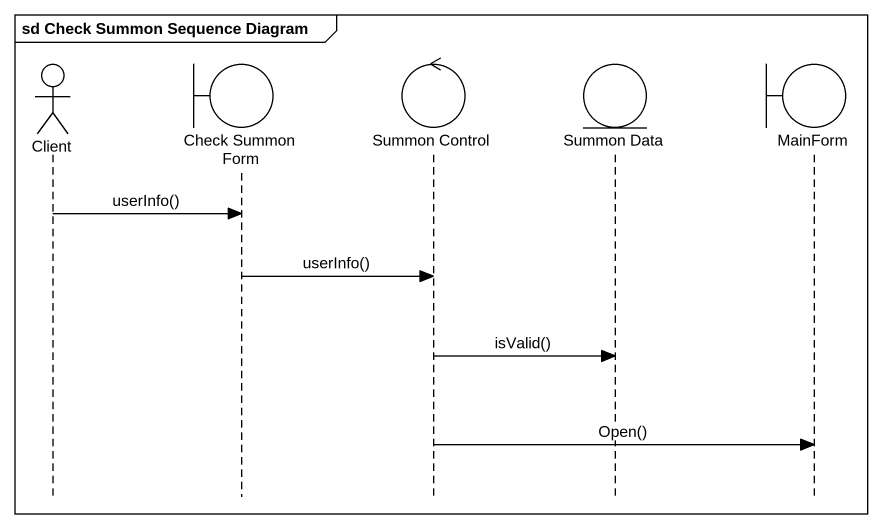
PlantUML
@startuml
mainframe sd Check Summon Sequence Diagram
hide footbox
actor Client
boundary "Check Summon Form" as Check_Summon_Form
control "Summon Control" as Summon_Control
entity "Summon Data" as Summon_Data
boundary MainForm

Client -> Check_Summon_Form : userInfo()
Check_Summon_Form -> Summon_Control : userInfo()
Summon_Control -> Summon_Data : isValid()
Summon_Control -> MainForm : Open()
@enduml
